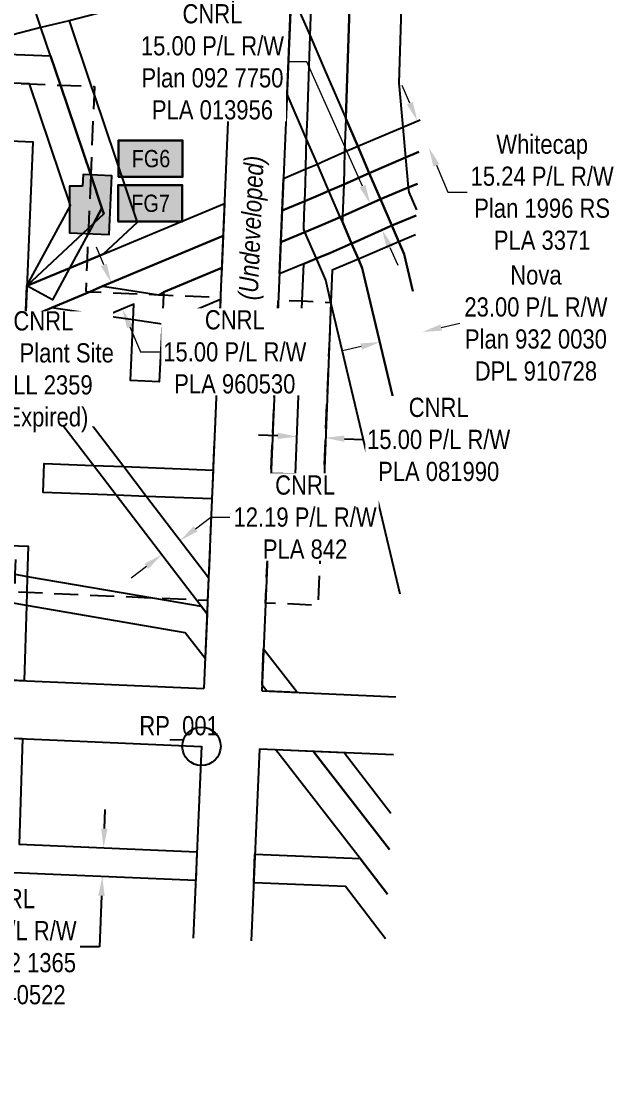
# Model space of a CAD drawing. Extents: x 316454 to 320403, y 6249647 to 6253143.
# Drawn here: x 319195 to 319504, y 6250113 to 6250668 of the extents above; entities that cross this region are included whole.
import ezdxf
from ezdxf.enums import TextEntityAlignment as Align

# ---------------------------------------------------------------- set-up
doc = ezdxf.new("R2010")
doc.units = 0
doc.header["$LTSCALE"] = 5
doc.linetypes.add('foc-ACCESSROAD', pattern=[3.75, 2.5, -1.25])
for name, color, linetype in [('35', 37, 'Continuous'), ('C-RW', 13, 'Continuous'), ('C-WS', 13, 'foc-ACCESSROAD'), ('F-RW', 190, 'Continuous'), ('L-SEC', 7, 'Continuous'), ('P-TEMP-BLOCKS', 250, 'Continuous'), ('P-TEMP-BLUE', 146, 'Continuous'), ('P-WORKAREA', 113, 'Continuous'), ('P-WORKAREA-H', 111, 'Continuous')]:
    doc.layers.add(name, color=color, linetype=linetype)
for name, color, linetype, lineweight in [('C-RW-T', 13, 'Continuous', 9), ('C-WS-T', 13, 'Continuous', 9), ('F-RW-T', 190, 'Continuous', 9), ('T-TEXT', 48, 'Continuous', 18)]:
    doc.layers.add(name, color=color, linetype=linetype, lineweight=lineweight)
doc.layers.add('P-TEMP-BLUE-H', color=7, linetype='Continuous', true_color=0x99e6ff)
doc.styles.add('80', font='ARIALN.TTF', dxfattribs={"height": 10})
doc.styles.add('80CG', font='ARIALN.TTF', dxfattribs={"height": 10})
doc.styles.add('80L', font='ARIALN.TTF', dxfattribs={"height": 10})
doc.styles.add('80LS', font='ARIALNI.TTF', dxfattribs={"height": 10})
doc.dimstyles.new('Compass 5 000', dxfattribs={"dimscale": 5, "dimtxt": 9, "dimasz": 2, "dimexe": 0.2, "dimexo": 0.0625, "dimgap": 0.5, "dimtad": 0, "dimtih": 1, "dimtoh": 1, "dimzin": 0, "dimdsep": 46, "dimtxsty": '80CG', "dimcen": 0.1, "dimse1": 1, "dimse2": 1, "dimclrd": 256, "dimclrt": 256, "dimaunit": 1, "dimadec": 4, "dimazin": 0, "dimtfac": 0.06, "dimtofl": 0, "dimtmove": 0, "dimatfit": 1, "dimfxl": 0.2, "dimtolj": 1, "dimtzin": 0, "dimlwd": -1, "dimarcsym": 0})

# ---------------------------------------------------------------- blocks, each defined once
blk = doc.blocks.new('*D29')
at = {"layer": 'F-RW-T', "transparency": 16777216}
for p, q in [((319413.28, 6250508.36), (319423.01, 6250510.67)), ((319371.59, 6250498.48), (319361.86, 6250496.17))]:
    blk.add_line(p, q, dxfattribs=at)
for points in [[(319412.9, 6250509.99), (319413.67, 6250506.74), (319403.55, 6250506.06)], [(319371.2, 6250500.1), (319371.97, 6250496.85), (319381.32, 6250500.78)]]:
    blk.add_solid(points, dxfattribs=at)
at = {"layer": 'F-RW-T', "transparency": 16777216, "insert": (319462.55, 6250510.67), "char_height": 10, "attachment_point": 5, "style": '80CG', "bg_fill": 3, "box_fill_scale": 1.1, "bg_fill_color": 256, "bg_fill_true_color": 13158600, "bg_fill_transparency": 0}
blk.add_mtext('\\A1;Nova\\P23.00 P/L R/W\\PPlan 932 0030\\PDPL 910728', dxfattribs=at)
blk = doc.blocks.new('*D42')
at = {"layer": 'C-RW-T', "transparency": 16777216}
for p, q in [((319285.37, 6250403.56), (319293.31, 6250409.63)), ((319293.31, 6250409.63), (319303.31, 6250409.63)), ((319259.82, 6250384.02), (319251.88, 6250377.95))]:
    blk.add_line(p, q, dxfattribs=at)
for points in [[(319284.36, 6250404.88), (319286.38, 6250402.24), (319277.43, 6250397.48)], [(319258.81, 6250385.35), (319260.84, 6250382.7), (319267.77, 6250390.1)]]:
    blk.add_solid(points, dxfattribs=at)
at = {"layer": 'C-RW-T', "transparency": 16777216, "insert": (319342.4, 6250409.63), "char_height": 10, "attachment_point": 5, "style": '80CG', "bg_fill": 3, "box_fill_scale": 1.1, "bg_fill_color": 256, "bg_fill_true_color": 13158600, "bg_fill_transparency": 0}
blk.add_mtext('\\A1;CNRL\\P12.19 P/L R/W\\PPLA 842', dxfattribs=at)
blk = doc.blocks.new('*D45')
at = {"layer": 'F-RW-T', "transparency": 16777216}
for p, q in [((319396.93, 6250625.15), (319393, 6250634.34)), ((319410.72, 6250592.83), (319416.72, 6250578.77)), ((319416.72, 6250578.77), (319426.72, 6250578.77))]:
    blk.add_line(p, q, dxfattribs=at)
for points in [[(319398.46, 6250625.8), (319395.39, 6250624.49), (319400.85, 6250615.95)], [(319412.25, 6250593.48), (319409.18, 6250592.17), (319406.79, 6250602.03)]]:
    blk.add_solid(points, dxfattribs=at)
at = {"layer": 'F-RW-T', "transparency": 16777216, "insert": (319465.8, 6250578.77), "char_height": 10, "attachment_point": 5, "style": '80CG', "bg_fill": 3, "box_fill_scale": 1.1, "bg_fill_color": 256, "bg_fill_true_color": 13158600, "bg_fill_transparency": 0}
blk.add_mtext('\\A1;Whitecap\\P15.24 P/L R/W\\PPlan 1996 RS\\PPLA 3371', dxfattribs=at)
blk = doc.blocks.new('*D48')
at = {"layer": 'C-RW-T', "transparency": 16777216}
for p, q in [((319343.28, 6250646.65), (319333.28, 6250646.65)), ((319372.25, 6250581.97), (319343.28, 6250646.65)), ((319386.55, 6250550.03), (319390.64, 6250540.91))]:
    blk.add_line(p, q, dxfattribs=at)
for points in [[(319373.77, 6250582.65), (319370.73, 6250581.29), (319376.34, 6250572.84)], [(319388.07, 6250550.72), (319385.03, 6250549.35), (319382.46, 6250559.16)]]:
    blk.add_solid(points, dxfattribs=at)
at = {"layer": 'C-RW-T', "transparency": 16777216, "insert": (319294.19, 6250646.65), "char_height": 10, "attachment_point": 5, "style": '80CG', "bg_fill": 3, "box_fill_scale": 1.1, "bg_fill_color": 256, "bg_fill_true_color": 13158600, "bg_fill_transparency": 0}
blk.add_mtext('\\A1;CNRL\\P15.00 P/L R/W\\PPlan 092 7750\\PPLA 013956', dxfattribs=at)
blk = doc.blocks.new('*D49')
at = {"layer": 'C-RW', "transparency": 16777216}
for p, q in [((319328.14, 6250451.98), (319318.15, 6250452.41)), ((319362.84, 6250450.49), (319372.83, 6250450.06))]:
    blk.add_line(p, q, dxfattribs=at)
for points in [[(319328.21, 6250453.65), (319328.07, 6250450.32), (319338.13, 6250451.55)], [(319362.91, 6250452.16), (319362.77, 6250448.83), (319352.85, 6250450.92)]]:
    blk.add_solid(points, dxfattribs=at)
at = {"layer": 'C-RW', "transparency": 16777216, "insert": (319411.92, 6250450.06), "char_height": 10, "attachment_point": 5, "style": '80CG', "bg_fill": 3, "box_fill_scale": 1.1, "bg_fill_color": 256, "bg_fill_true_color": 13158600, "bg_fill_transparency": 0}
blk.add_mtext('\\A1;CNRL\\P15.00 P/L R/W\\PPLA 081990', dxfattribs=at)
blk = doc.blocks.new('*D55')
at = {"layer": 'C-RW', "transparency": 16777216}
for p, q in [((319237.91, 6250247.47), (319238.34, 6250257.46)), ((319236.44, 6250212.48), (319235.32, 6250185.95)), ((319235.32, 6250185.95), (319225.32, 6250185.95))]:
    blk.add_line(p, q, dxfattribs=at)
for points in [[(319236.25, 6250247.54), (319239.58, 6250247.4), (319237.49, 6250237.48)], [(319234.77, 6250212.55), (319238.1, 6250212.41), (319236.86, 6250222.47)]]:
    blk.add_solid(points, dxfattribs=at)
at = {"layer": 'C-RW', "transparency": 16777216, "insert": (319186.23, 6250185.95), "char_height": 10, "attachment_point": 5, "style": '80CG'}
blk.add_mtext('\\A1;CNRL\\P15.00 P/L R/W\\PPlan 942 1365\\PPLA 940522', dxfattribs=at)
blk = doc.blocks.new('*D58')
at = {"layer": 'C-RW-T', "transparency": 16777216}
for p, q in [((319237.64, 6250540.95), (319233.76, 6250550.16)), ((319251.22, 6250508.74), (319256.74, 6250495.64)), ((319256.74, 6250495.64), (319266.74, 6250495.64))]:
    blk.add_line(p, q, dxfattribs=at)
for points in [[(319239.18, 6250541.6), (319236.11, 6250540.3), (319241.53, 6250531.73)], [(319252.75, 6250509.39), (319249.68, 6250508.09), (319247.33, 6250517.95)]]:
    blk.add_solid(points, dxfattribs=at)
at = {"layer": 'C-RW-T', "transparency": 16777216, "insert": (319305.82, 6250495.64), "char_height": 10, "attachment_point": 5, "style": '80CG', "bg_fill": 3, "box_fill_scale": 1.1, "bg_fill_color": 256, "bg_fill_true_color": 13158600, "bg_fill_transparency": 0}
blk.add_mtext('\\A1;CNRL\\P15.00 P/L R/W\\PPLA 960530', dxfattribs=at)
blk = doc.blocks.new('Temp_Area3')
h = blk.add_hatch(color=111)
h.dxf.hatch_style = 1
h.paths.add_polyline_path([(-16.83, -9.44), (16.33, -9.44), (16.33, 9.05), (-16.83, 9.05)])
at = {"color": 250}
for points in [[(-17.03, -9.64), (16.53, -9.64), (16.53, 9.25), (-17.03, 9.25)], [(-16.93, -9.54), (16.43, -9.54), (16.43, 9.15), (-16.93, 9.15)]]:
    blk.add_lwpolyline(points, close=True, dxfattribs=at)
at = {"color": 250, "style": '80L'}
blk.add_attdef('TEMPORARY', text='', height=9, dxfattribs=at).set_placement((0, -0.15), align=Align.MIDDLE_CENTER)
blk = doc.blocks.new('Temp_Area5')
at = {"true_color": 0x99e6ff}
h = blk.add_hatch(color=141, dxfattribs=at)
h.dxf.hatch_style = 1
h.paths.add_polyline_path([(-16.83, -9.44), (16.33, -9.44), (16.33, 9.05), (-16.83, 9.05)])
at = {"color": 250}
for points in [[(-17.03, -9.64), (16.53, -9.64), (16.53, 9.25), (-17.03, 9.25)], [(-16.93, -9.54), (16.43, -9.54), (16.43, 9.15), (-16.93, 9.15)]]:
    blk.add_lwpolyline(points, close=True, dxfattribs=at)
at = {"color": 250, "style": '80L'}
blk.add_attdef('TEMPORARY', text='', height=9, dxfattribs=at).set_placement((0, -0.15), align=Align.MIDDLE_CENTER)

msp = doc.modelspace()

# ---------------------------------------------------------------- hatches: boundary and pattern name
at = {"layer": 'P-TEMP-BLUE-H'}
h = msp.add_hatch(color=256, dxfattribs=at)
h.dxf.hatch_style = 1
h.paths.add_polyline_path([(319232.48, 6250562.695), (319236.673, 6250570.449), (319237.652, 6250567.551)])
at = {"layer": 'P-WORKAREA-H'}
h = msp.add_hatch(color=256, dxfattribs=at)
h.dxf.hatch_style = 1
h.paths.add_polyline_path([(319226.563, 6250582.004), (319219.712, 6250582.004), (319219.712, 6250557.616), (319240.497, 6250556.73), (319241.802, 6250587.337), (319226.817, 6250587.976)])

# ---------------------------------------------------------------- linework, layer by layer
at = {"layer": '35', "color": 3}
msp.add_circle((319288.482, 6250290.312), 9.999, dxfattribs=at)
at = {"layer": 'C-RW'}
for points in [[(319219.552, 6250668.124), (319231.112, 6250633.923), (319232.593, 6250629.544), (319255.085, 6250563.006), (319237.276, 6250546.546), (319228.905, 6250543.049), (319219.802, 6250539.245), (319219.802, 6250539.245), (319197.643, 6250529.988), (319229.628, 6250560.018), (319232.48, 6250562.695), (319237.652, 6250567.551), (319236.673, 6250570.449), (319230.813, 6250587.806), (319215.029, 6250634.562), (319209.892, 6250649.779), (319204.885, 6250664.609), (319200.093, 6250678.855)], [(319400.905, 6250583.239), (319396.132, 6250581.207), (319381.602, 6250575.199), (319361.93, 6250566.389), (319360.629, 6250565.833), (319349.796, 6250561.124), (319342.351, 6250558.04), (319329.745, 6250552.82), (319330.437, 6250569.249), (319342.222, 6250574.217), (319350.351, 6250577.644), (319354.795, 6250579.517), (319362.561, 6250582.799), (319375.786, 6250588.803), (319394.682, 6250596.874), (319401.603, 6250599.82)], [(319400.206, 6250566.666), (319387.544, 6250561.44), (319367.942, 6250552.651), (319366.619, 6250552.142), (319355.653, 6250547.319), (319348.278, 6250544.263), (319341.693, 6250541.534), (319329.048, 6250536.294), (319329.745, 6250552.82), (319342.351, 6250558.04), (319349.796, 6250561.124), (319360.629, 6250565.833), (319361.93, 6250566.389), (319381.602, 6250575.199), (319396.132, 6250581.207), (319400.905, 6250583.239)], [(319399.783, 6250556.621), (319391.209, 6250552.965), (319370.16, 6250543.988), (319356.569, 6250538.192), (319355.878, 6250521.369), (319351.833, 6250416.54), (319351.373, 6250416.557), (319324.047, 6250417.622), (319324.678, 6250432.601), (319337.434, 6250432.105), (319340.94, 6250522.185), (319341.693, 6250541.534), (319348.278, 6250544.263), (319355.653, 6250547.319), (319366.619, 6250552.142), (319367.942, 6250552.651), (319387.544, 6250561.44), (319400.206, 6250566.666)], [(319386.296, 6250236.603), (319346.612, 6250287.812), (319362.675, 6250287.121), (319387.096, 6250255.59)], [(319384.338, 6250190.158), (319363.365, 6250217.276), (319315.645, 6250219.198), (319316.284, 6250234.163), (319370.99, 6250231.937), (319385.318, 6250213.414)]]:
    msp.add_lwpolyline(points, dxfattribs=at)
for points in [[(319268.714, 6250525.339), (319267.971, 6250510.13), (319266.419, 6250480.16), (319251.461, 6250480.783), (319252.942, 6250512.338), (319253.325, 6250520.479), (319238.9, 6250514.401), (319196.166, 6250496.394), (319196.912, 6250512.948), (319210.336, 6250518.596), (319230.344, 6250527.015), (319237.035, 6250529.83), (319299.688, 6250556.193), (319298.985, 6250539.525), (319268.781, 6250526.708), (319268.714, 6250525.339)], [(319298.585, 6250530.032), (319298.333, 6250524.046), (319298.286, 6250522.941), (319267.971, 6250510.13), (319252.942, 6250512.338), (319241.699, 6250513.99), (319238.9, 6250514.401), (319210.336, 6250518.596), (319230.344, 6250527.015), (319237.035, 6250529.83), (319243.878, 6250528.826), (319266.079, 6250525.472), (319268.781, 6250526.708), (319298.985, 6250539.525), (319298.585, 6250530.032)], [(319291.682, 6250366.238), (319291.387, 6250359.221), (319288.295, 6250363.281), (319285.836, 6250366.494), (319244.07, 6250421.075), (319232.235, 6250436.541), (319200.311, 6250478.26), (319195.723, 6250478.461), (319196.024, 6250490.645), (319206.53, 6250490.186), (319248.026, 6250435.926), (319259.853, 6250420.461), (319292.186, 6250378.184), (319291.682, 6250366.238)], [(319244.07, 6250421.075), (319206.045, 6250422.555), (319206.628, 6250437.537), (319232.235, 6250436.541), (319248.026, 6250435.926), (319294.543, 6250434.115), (319293.912, 6250419.135), (319259.853, 6250420.461), (319244.07, 6250421.075)], [(319197.405, 6250363.615), (319196.215, 6250324.485), (319181.254, 6250325.129), (319182.031, 6250350.113), (319182.531, 6250366.184), (319182.815, 6250381.373), (319183.131, 6250392.096), (319183.217, 6250394.982), (319198.208, 6250394.569), (319197.77, 6250378.822), (319197.567, 6250370.347), (319197.405, 6250363.615)], [(319338.42, 6250318.365), (319322.483, 6250319.051), (319320.024, 6250322.166), (319320.823, 6250341.126), (319338.42, 6250318.365)], [(319195.371, 6250294.321), (319193.613, 6250239.335), (319286.138, 6250235.419), (319285.497, 6250220.415), (319178.18, 6250224.95), (319180.411, 6250294.965), (319195.371, 6250294.321)]]:
    msp.add_lwpolyline(points, close=True, dxfattribs=at)
at = {"layer": 'C-WS', "flags": 128}
for points in [[(319230.813, 6250587.806), (319229.628, 6250560.018), (319229.508, 6250557.198), (319228.905, 6250543.049), (319228.226, 6250527.107), (319230.344, 6250527.015), (319266.079, 6250525.472), (319268.714, 6250525.339), (319298.333, 6250524.046), (319298.286, 6250522.941), (319294.543, 6250434.115), (319293.912, 6250419.135), (319292.186, 6250378.184), (319291.682, 6250366.238), (319285.836, 6250366.494), (319264.034, 6250367.446), (319197.567, 6250370.347), (319191.324, 6250370.62), (319191.581, 6250379.878), (319191.908, 6250391.662), (319183.131, 6250392.096), (319168.114, 6250392.649), (319158.1, 6250393.065), (319100.468, 6250395.424), (319101.791, 6250425.814), (319102.478, 6250441.596), (319104.442, 6250486.744), (319104.556, 6250489.411), (319105.321, 6250507.404), (319107.943, 6250569.059), (319108.281, 6250576.651), (319104.258, 6250581.003), (319099.675, 6250585.964), (319093.501, 6250586.307), (319014.753, 6250589.06), (319007.117, 6250589.327), (319003.734, 6250609.596), (319011.377, 6250609.349), (319036.945, 6250608.522), (319094.395, 6250606.352), (319100.246, 6250606.135), (319109.242, 6250606.066), (319109.366, 6250608.793), (319110.833, 6250638.701), (319198.995, 6250635.199), (319215.029, 6250634.562), (319231.112, 6250633.923), (319232.777, 6250633.857), (319232.593, 6250629.544), (319230.813, 6250587.806)], [(319351.373, 6250416.557), (319349.121, 6250363.731), (319321.826, 6250364.924), (319324.047, 6250417.622), (319324.678, 6250432.601), (319328.476, 6250522.73), (319340.94, 6250522.185), (319355.878, 6250521.369), (319351.373, 6250416.557)]]:
    msp.add_lwpolyline(points, close=True, dxfattribs=at)
at = {"layer": 'F-RW'}
for points in [[(319398.544, 6250527.222), (319393.952, 6250546.625), (319391.21, 6250552.966), (319387.545, 6250561.443), (319381.602, 6250575.199), (319375.786, 6250588.803), (319369.785, 6250602.757), (319363.557, 6250617.256), (319366.52, 6250706.064), (319367.025, 6250721.725), (319367.171, 6250729.934), (319367.825, 6250748.142), (319394.817, 6250747.169), (319394.169, 6250728.928), (319393.674, 6250713.342), (319391.207, 6250635.831), (319393.292, 6250612.723), (319394.682, 6250596.874), (319396.132, 6250581.207), (319396.36, 6250578.762), (319400.329, 6250569.591)], [(319059.567, 6250703.088), (319097.498, 6250654.245), (319104.67, 6250653.959), (319156.278, 6250651.909), (319209.892, 6250649.779), (319215.029, 6250634.562), (319230.813, 6250587.806), (319236.673, 6250570.449), (319232.48, 6250562.695), (319229.508, 6250557.198), (319219.802, 6250539.245), (319210.899, 6250522.781), (319197.643, 6250529.988), (319220.356, 6250571.985), (319198.995, 6250635.199), (319110.833, 6250638.701), (319095.829, 6250639.322), (319089.874, 6250639.568), (319044.376, 6250698.258)], [(319366.52, 6250706.064), (319363.557, 6250617.256), (319362.962, 6250599.871), (319362.561, 6250582.799), (319361.93, 6250566.389), (319361.829, 6250563.355), (319366.619, 6250552.142), (319370.16, 6250543.988), (319372.188, 6250539.278), (319394.998, 6250443.084)], [(319391.897, 6250369.499), (319355.878, 6250521.369), (319353.135, 6250532.974), (319348.278, 6250544.263), (319342.351, 6250558.04), (319341.699, 6250559.557), (319341.949, 6250567.104), (319342.222, 6250574.217), (319342.576, 6250583.417), (319342.752, 6250590.922), (319342.976, 6250600.449), (319343.179, 6250606.363), (319343.576, 6250617.931), (319344.986, 6250660.194), (319346.345, 6250700.955)], [(319394.998, 6250443.084), (319372.188, 6250539.278), (319370.161, 6250543.989), (319366.628, 6250552.154), (319361.829, 6250563.355), (319360.629, 6250565.833), (319354.795, 6250579.515), (319350.76, 6250588.888), (319348.779, 6250593.49), (319343.179, 6250606.363), (319332.988, 6250629.789), (319335.22, 6250682.757), (319344.986, 6250660.194), (319352.532, 6250642.758), (319363.557, 6250617.256), (319369.785, 6250602.757), (319375.786, 6250588.803), (319381.602, 6250575.199), (319387.541, 6250561.437), (319391.206, 6250552.963), (319393.952, 6250546.625), (319398.544, 6250527.222)], [(319401.603, 6250599.82), (319394.682, 6250596.874), (319375.786, 6250588.803), (319362.561, 6250582.799), (319354.795, 6250579.517), (319350.351, 6250577.644), (319342.222, 6250574.217), (319330.437, 6250569.249), (319331.142, 6250585.973), (319342.752, 6250590.922), (319348.779, 6250593.49), (319350.961, 6250594.414), (319362.962, 6250599.871), (319369.786, 6250602.758), (319393.292, 6250612.723), (319402.309, 6250616.571)], [(319191.581, 6250379.878), (319197.77, 6250378.822), (319264.034, 6250367.446), (319288.295, 6250363.281), (319291.387, 6250359.221), (319290.407, 6250335.981), (319280.02, 6250349.476), (319197.405, 6250363.615), (319182.531, 6250366.184)], [(319385.318, 6250213.414), (319370.99, 6250231.937), (319326.999, 6250288.657), (319346.612, 6250287.812), (319386.296, 6250236.603)]]:
    msp.add_lwpolyline(points, dxfattribs=at)
for points in [[(319107.943, 6250569.059), (319092.639, 6250560.083), (319092.933, 6250571.186), (319093.216, 6250574.56), (319093.501, 6250586.307), (319094.395, 6250606.352), (319095.829, 6250639.322), (319096.372, 6250651.795), (319104.67, 6250653.959), (319200.093, 6250678.855), (319214.789, 6250682.356), (319295.43, 6250702.705), (319305.993, 6250705.816), (319305.342, 6250690.359), (319219.552, 6250668.124), (319204.885, 6250664.609), (319156.278, 6250651.909), (319110.9, 6250640.053), (319110.833, 6250638.701), (319109.366, 6250608.793), (319109.242, 6250606.066), (319108.584, 6250583.491), (319108.281, 6250576.651), (319107.943, 6250569.059)], [(319210.336, 6250518.596), (319196.912, 6250512.948), (319197.643, 6250529.988), (319219.802, 6250539.245), (319228.905, 6250543.049), (319237.276, 6250546.546), (319300.397, 6250573.018), (319299.688, 6250556.193), (319237.035, 6250529.83), (319230.344, 6250527.015), (319210.336, 6250518.596)]]:
    msp.add_lwpolyline(points, close=True, dxfattribs=at)
at = {"layer": 'F-RW', "flags": 128}
msp.add_lwpolyline([(319104.443, 6250486.744), (319195.829, 6250482.754), (319200.832, 6250604.791), (319109.366, 6250608.793)], close=True, dxfattribs=at)
at = {"layer": 'L-SEC'}
for p, q in [((319323.184, 6251113.706), (319289.753, 6250320.458)), ((319353.334, 6251112.435), (319319.903, 6250319.187)), ((318486.853, 6250355.1), (319289.783, 6250320.46)), ((318485.552, 6250324.951), (319288.482, 6250290.312)), ((319289.777, 6250320.461), (319289.78, 6250320.461)), ((319319.902, 6250319.172), (319319.902, 6250319.167)), ((319319.902, 6250319.167), (319389.649, 6250316.17)), ((319288.467, 6250290.313), (319284.205, 6250190.416)), ((319318.615, 6250289.017), (319314.353, 6250189.115)), ((319318.615, 6250289.017), (319388.378, 6250286.021))]:
    msp.add_line(p, q, dxfattribs=at)
at = {"layer": 'P-TEMP-BLUE'}
msp.add_lwpolyline([(319232.48, 6250562.695), (319236.673, 6250570.449), (319237.652, 6250567.551)], close=True, dxfattribs=at)
at = {"layer": 'P-WORKAREA'}
msp.add_lwpolyline([(319226.563, 6250582.004), (319219.712, 6250582.004), (319219.712, 6250557.616), (319240.497, 6250556.73), (319241.802, 6250587.337), (319226.817, 6250587.976)], close=True, dxfattribs=at)

# ---------------------------------------------------------------- block references
at = {"layer": 'P-TEMP-BLOCKS', "xscale": 0.999885, "yscale": 0.999885, "zscale": 0.999885}
for name, p, values in [('Temp_Area3', (319262.207, 6250596.473), {'TEMPORARY': 'FG6'}), ('Temp_Area5', (319261.984, 6250573.202), {'TEMPORARY': 'FG7'})]:
    msp.add_blockref(name, p, dxfattribs=at).add_auto_attribs(values)

# ---------------------------------------------------------------- texts
at = {"layer": '35', "color": 3, "style": '80'}
msp.add_attdef('RP_001', (319256.125, 6250296.066), 'RP', height=9.9989, dxfattribs=at)

# ---------------------------------------------------------------- dimensions: what is measured, and where the dimension line sits
at = {"layer": 'C-RW'}
dim = msp.add_linear_dim(base=(319236.858, 6250222.47), p1=(319227.777, 6250237.889), p2=(319227.143, 6250222.881), angle=267.58065, text='CNRL\\P15.00 P/L R/W\\PPlan 942 1365\\PPLA 940522', dimstyle='Compass 5 000', dxfattribs=at)
dim.commit()
dim.dimension.update_dxf_attribs({"geometry": '*D55', "text_midpoint": (319186.229, 6250185.954), "dimtype": 161})

# ---------------------------------------------------------------- next in the draw order: dimensions: what is measured, and where the dimension line sits
dim = msp.add_linear_dim(base=(319352.85, 6250450.92), p1=(319338.77, 6250466.436), p2=(319353.489, 6250465.804), angle=357.53878, text='CNRL\\P15.00 P/L R/W\\PPLA 081990', dimstyle='Compass 5 000', override={"dimtfill": 1}, dxfattribs=at)
dim.commit()
dim.dimension.update_dxf_attribs({"geometry": '*D49', "text_midpoint": (319411.917, 6250450.061), "dimtype": 161})
at = {"layer": 'C-RW-T'}
dim = msp.add_linear_dim(base=(319376.336, 6250572.841), p1=(319380.237, 6250558.164), p2=(319374.11, 6250571.844), angle=114.12589, text='CNRL\\P15.00 P/L R/W\\PPlan 092 7750\\PPLA 013956', dimstyle='Compass 5 000', override={"dimtfill": 1}, dxfattribs=at)
dim.commit()
dim.dimension.update_dxf_attribs({"geometry": '*D48', "text_midpoint": (319294.195, 6250646.648), "dimtype": 161})

# ---------------------------------------------------------------- next in the draw order: dimensions: what is measured, and where the dimension line sits
dim = msp.add_linear_dim(base=(319277.425, 6250397.485), p1=(319252.996, 6250409.41), p2=(319262.655, 6250416.797), angle=37.40864, text='CNRL\\P12.19 P/L R/W\\PPLA 842', dimstyle='Compass 5 000', override={"dimtfill": 1}, dxfattribs=at)
dim.commit()
dim.dimension.update_dxf_attribs({"geometry": '*D42', "text_midpoint": (319342.397, 6250409.635), "dimtype": 161})

# ---------------------------------------------------------------- next in the draw order: dimensions: what is measured, and where the dimension line sits
dim = msp.add_linear_dim(base=(319247.332, 6250517.954), p1=(319217.884, 6250521.772), p2=(319223.69, 6250507.992), angle=292.84876, text='CNRL\\P15.00 P/L R/W\\PPLA 960530', dimstyle='Compass 5 000', override={"dimtfill": 1}, dxfattribs=at)
dim.commit()
dim.dimension.update_dxf_attribs({"geometry": '*D58', "text_midpoint": (319305.821, 6250495.639), "dimtype": 161})
at = {"layer": 'F-RW-T'}
dim = msp.add_linear_dim(base=(319381.316, 6250500.784), p1=(319402.947, 6250508.616), p2=(319380.709, 6250503.343), angle=193.33954, text='Nova\\P23.00 P/L R/W\\PPlan 932 0030\\PDPL 910728', dimstyle='Compass 5 000', override={"dimtfill": 1}, dxfattribs=at)
dim.commit()
dim.dimension.update_dxf_attribs({"geometry": '*D29', "text_midpoint": (319462.553, 6250510.671), "dimtype": 161})

# ---------------------------------------------------------------- next in the draw order: texts
at = {"layer": 'C-WS-T', "insert": (319168.956, 6250516.844), "char_height": 9.99885, "attachment_point": 1, "style": '80L', "bg_fill": 3, "box_fill_scale": 1, "bg_fill_color": 256, "bg_fill_transparency": 0}
msp.add_mtext_dynamic_manual_height_columns('\\pi21.62323;CNRL\\P\\pi0.67066;Gas Plant Site\\P\\pi11.9313;MLL 2359\\P\\pi14.18207;(Expired)', width=73.4408, gutter_width=49.994, heights=[0], dxfattribs=at)
at = {"layer": 'T-TEXT', "style": '80LS'}
msp.add_text('(Undeveloped)', height=9.99885, rotation=87.5867, dxfattribs=at).set_placement((319314.293, 6250560.217), align=Align.MIDDLE_CENTER)

# ---------------------------------------------------------------- next in the draw order: dimensions: what is measured, and where the dimension line sits
at = {"layer": 'F-RW-T'}
dim = msp.add_linear_dim(base=(319400.851, 6250615.949), p1=(319409.567, 6250603.209), p2=(319403.625, 6250617.133), angle=113.10987, text='Whitecap\\P15.24 P/L R/W\\PPlan 1996 RS\\PPLA 3371', dimstyle='Compass 5 000', override={"dimtfill": 1}, dxfattribs=at)
dim.commit()
dim.dimension.update_dxf_attribs({"geometry": '*D45', "text_midpoint": (319465.804, 6250578.765), "dimtype": 161})

doc.saveas('drawing.dxf')
